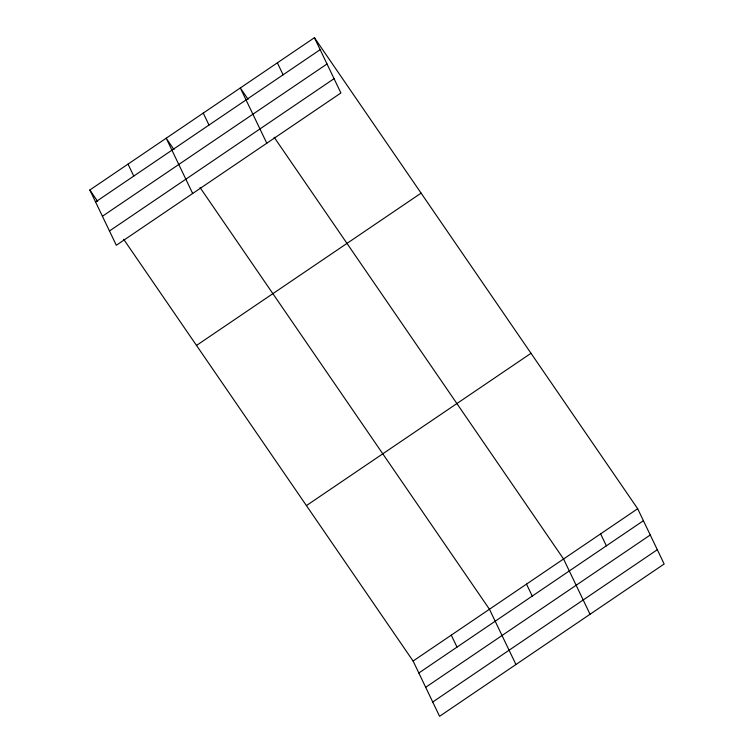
<?xml version="1.0" encoding="UTF-8"?>
<svg xmlns="http://www.w3.org/2000/svg" width="754" height="754" viewBox="0 0 754 754"><rect width="100%" height="100%" fill="white"/><g stroke="black" fill="none" stroke-linecap="round" stroke-linejoin="round"><path stroke-width="1.13" d="M314.427 37.7L340.902 92.968L116.323 245.267L89.839 189.999L314.427 37.7L637.677 508.733L664.161 564.001L439.573 716.3L413.098 661.032L123.665 239.282M95.579 201.968L320.158 49.67M102.421 216.257L327.01 63.958M109.481 230.978L334.06 78.68M196.511 345.436L421.1 193.137M306.426 505.595L531.005 353.296M413.098 661.032L637.677 508.733M418.828 673.002L643.416 520.703M425.68 687.29L650.259 534.991M432.73 702.012L657.309 549.713M248.123 99.33L240.309 87.954L266.793 143.222M274.136 137.247L563.568 558.997L590.043 614.265M174.004 149.594L166.2 138.218L192.685 193.486M200.027 187.501L489.45 609.251L515.934 664.519M89.839 189.999L97.643 201.375M600.618 533.86L606.357 545.839M277.368 62.827L283.108 74.806M526.509 584.124L532.249 596.094M203.26 113.091L208.99 125.06M451.278 635.141L457.009 647.111M128.02 164.108L133.76 176.078"/></g></svg>
